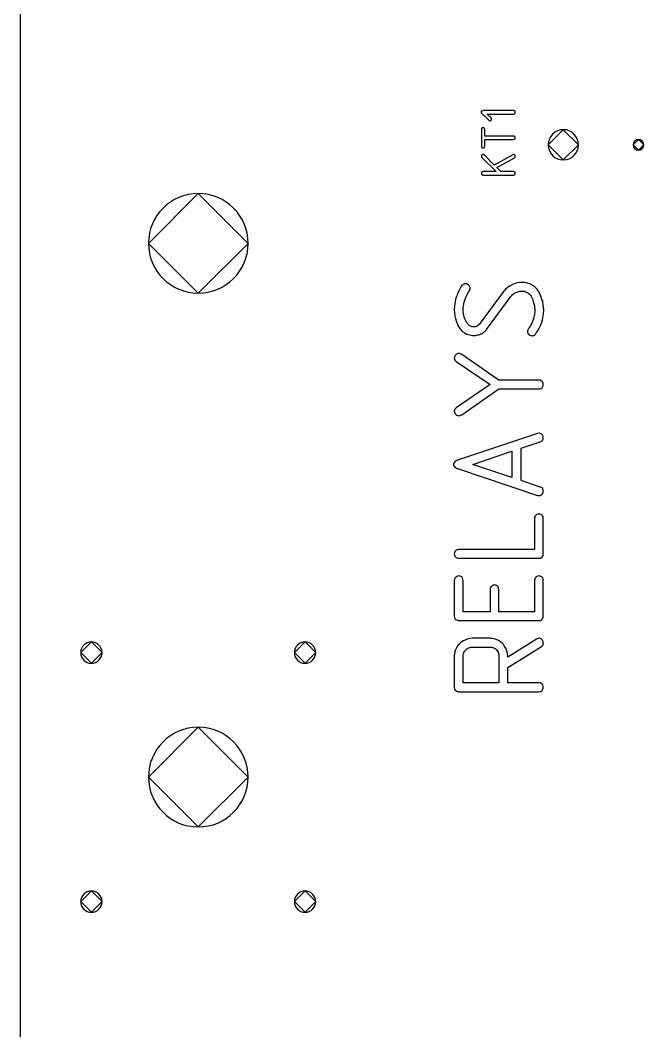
# Model space of a CAD drawing. Header units: inches. Extents: x 0 to 594, y -420 to 0.
# Drawn here: x 156.56 to 174.07, y -158.21 to -129.81 of the extents above; entities that cross this region are included whole.
import ezdxf

# ---------------------------------------------------------------- set-up
doc = ezdxf.new("R2010")
doc.units = ezdxf.units.IN
doc.header["$MEASUREMENT"] = 0

msp = doc.modelspace()

# ---------------------------------------------------------------- linework, layer by layer
at = {"color": 18, "true_color": 0x000000}
for p, q in [((156.562, -113.583), (156.562, -246.083)), ((169.506, -132.387), (169.504, -132.392)), ((169.504, -132.392), (169.504, -132.394)), ((169.504, -132.392), (169.504, -132.392)), ((169.504, -132.394), (169.506, -132.402)), ((169.51, -132.378), (169.506, -132.387)), ((169.506, -132.402), (169.507, -132.409)), ((169.507, -132.409), (169.508, -132.415)), ((169.508, -132.415), (169.51, -132.416)), ((169.518, -132.367), (169.51, -132.378)), ((169.51, -132.416), (169.514, -132.423)), ((169.514, -132.423), (169.52, -132.43)), ((169.521, -132.365), (169.518, -132.367)), ((169.52, -132.43), (169.524, -132.434)), ((169.53, -132.36), (169.521, -132.365)), ((169.524, -132.434), (169.525, -132.436)), ((169.525, -132.436), (169.717, -132.626)), ((169.542, -132.356), (169.53, -132.36)), ((169.559, -132.354), (169.542, -132.356)), ((170.416, -132.354), (169.559, -132.354)), ((169.783, -132.559), (169.673, -132.449)), ((169.673, -132.449), (170.416, -132.449)), ((169.781, -132.628), (169.782, -132.625)), ((169.782, -132.625), (169.783, -132.625)), ((169.786, -132.561), (169.783, -132.559)), ((169.783, -132.625), (169.792, -132.613)), ((169.79, -132.568), (169.786, -132.561)), ((169.795, -132.58), (169.79, -132.568)), ((169.792, -132.613), (169.796, -132.602)), ((169.797, -132.592), (169.795, -132.58)), ((169.796, -132.602), (169.797, -132.595)), ((169.797, -132.595), (169.797, -132.592)), ((170.418, -132.354), (170.416, -132.354)), ((170.416, -132.449), (170.432, -132.446)), ((170.421, -132.354), (170.418, -132.354)), ((170.429, -132.356), (170.421, -132.354)), ((170.44, -132.36), (170.429, -132.356)), ((170.432, -132.446), (170.443, -132.442)), ((170.452, -132.368), (170.44, -132.36)), ((170.443, -132.442), (170.449, -132.437)), ((170.449, -132.437), (170.452, -132.434)), ((170.453, -132.371), (170.452, -132.368)), ((170.452, -132.434), (170.459, -132.423)), ((170.457, -132.377), (170.453, -132.371)), ((170.461, -132.388), (170.457, -132.377)), ((170.459, -132.423), (170.461, -132.413)), ((170.463, -132.402), (170.461, -132.388)), ((170.461, -132.413), (170.463, -132.405)), ((170.463, -132.405), (170.463, -132.402)), ((169.513, -132.867), (169.511, -132.876)), ((169.511, -132.876), (169.511, -133.363)), ((169.511, -132.876), (169.511, -132.876)), ((169.518, -132.856), (169.513, -132.867)), ((169.521, -132.85), (169.518, -132.856)), ((169.527, -132.845), (169.521, -132.85)), ((169.53, -132.842), (169.527, -132.845)), ((169.537, -132.838), (169.53, -132.842)), ((169.547, -132.833), (169.537, -132.838)), ((169.559, -132.831), (169.547, -132.833)), ((169.562, -132.831), (169.559, -132.831)), ((169.569, -132.832), (169.562, -132.831)), ((169.579, -132.836), (169.569, -132.832)), ((169.59, -132.843), (169.579, -132.836)), ((169.593, -132.845), (169.59, -132.843)), ((169.597, -132.852), (169.593, -132.845)), ((169.603, -132.863), (169.597, -132.852)), ((169.604, -132.87), (169.603, -132.863)), ((169.606, -132.879), (169.604, -132.87)), ((169.606, -133.069), (169.606, -132.879)), ((169.717, -132.626), (169.728, -132.635)), ((169.728, -132.635), (169.74, -132.639)), ((169.74, -132.639), (169.747, -132.64)), ((169.747, -132.64), (169.748, -132.64)), ((169.748, -132.64), (169.75, -132.64)), ((169.75, -132.64), (169.757, -132.639)), ((169.757, -132.639), (169.762, -132.637)), ((169.762, -132.637), (169.773, -132.632)), ((169.773, -132.632), (169.781, -132.628)), ((171.812, -132.889), (171.387, -133.314)), ((172.237, -133.314), (171.812, -132.889)), ((170.416, -133.069), (169.606, -133.069)), ((169.606, -133.358), (169.606, -133.163)), ((169.606, -133.163), (170.416, -133.163)), ((170.418, -133.069), (170.416, -133.069)), ((170.416, -133.163), (170.432, -133.16)), ((170.421, -133.069), (170.418, -133.069)), ((170.429, -133.07), (170.421, -133.069)), ((170.44, -133.074), (170.429, -133.07)), ((170.432, -133.16), (170.443, -133.156)), ((170.452, -133.083), (170.44, -133.074)), ((170.443, -133.156), (170.449, -133.152)), ((170.449, -133.152), (170.452, -133.149)), ((170.453, -133.086), (170.452, -133.083)), ((170.452, -133.149), (170.459, -133.138)), ((170.457, -133.091), (170.453, -133.086)), ((170.461, -133.103), (170.457, -133.091)), ((170.459, -133.138), (170.461, -133.128)), ((170.463, -133.117), (170.461, -133.103)), ((170.461, -133.128), (170.463, -133.12)), ((170.463, -133.12), (170.463, -133.117)), ((173.922, -133.164), (173.772, -133.314)), ((174.072, -133.314), (173.922, -133.164)), ((169.511, -133.363), (169.514, -133.371)), ((169.514, -133.371), (169.52, -133.382)), ((169.52, -133.382), (169.525, -133.387)), ((169.525, -133.387), (169.527, -133.39)), ((169.527, -133.39), (169.528, -133.39)), ((169.528, -133.39), (169.539, -133.397)), ((169.539, -133.397), (169.549, -133.4)), ((169.549, -133.4), (169.556, -133.402)), ((169.556, -133.402), (169.558, -133.402)), ((169.558, -133.402), (169.559, -133.402)), ((169.559, -133.402), (169.572, -133.4)), ((169.572, -133.4), (169.583, -133.396)), ((169.583, -133.396), (169.59, -133.392)), ((169.59, -133.392), (169.592, -133.39)), ((169.592, -133.39), (169.593, -133.39)), ((169.593, -133.39), (169.6, -133.379)), ((169.6, -133.379), (169.604, -133.368)), ((169.604, -133.368), (169.606, -133.358)), ((171.387, -133.314), (171.812, -133.739)), ((171.812, -133.739), (172.237, -133.314)), ((173.772, -133.314), (173.922, -133.464)), ((173.922, -133.464), (174.072, -133.314)), ((169.513, -133.624), (169.511, -133.633)), ((169.511, -133.633), (169.511, -133.636)), ((169.511, -133.633), (169.511, -133.633)), ((169.511, -133.636), (169.514, -133.648)), ((169.518, -133.613), (169.513, -133.624)), ((169.514, -133.648), (169.518, -133.658)), ((169.521, -133.607), (169.518, -133.613)), ((169.518, -133.658), (169.523, -133.665)), ((169.527, -133.602), (169.521, -133.607)), ((169.523, -133.665), (169.525, -133.668)), ((169.525, -133.668), (169.923, -134.068)), ((169.53, -133.599), (169.527, -133.6)), ((169.527, -133.6), (169.527, -133.602)), ((169.537, -133.593), (169.53, -133.599)), ((169.547, -133.589), (169.537, -133.593)), ((169.554, -133.586), (169.547, -133.589)), ((169.561, -133.586), (169.554, -133.586)), ((169.563, -133.586), (169.561, -133.586)), ((169.569, -133.588), (169.563, -133.586)), ((169.579, -133.592), (169.569, -133.588)), ((169.593, -133.6), (169.579, -133.592)), ((169.875, -133.884), (169.593, -133.6)), ((170.392, -133.592), (169.875, -133.884)), ((169.943, -133.956), (170.439, -133.676)), ((170.418, -133.585), (170.392, -133.592)), ((170.419, -133.585), (170.418, -133.585)), ((170.421, -133.585), (170.419, -133.585)), ((170.429, -133.586), (170.421, -133.585)), ((170.439, -133.592), (170.429, -133.586)), ((170.443, -133.595), (170.439, -133.592)), ((170.439, -133.676), (170.447, -133.669)), ((170.449, -133.6), (170.443, -133.595)), ((170.447, -133.669), (170.453, -133.662)), ((170.452, -133.603), (170.449, -133.6)), ((170.456, -133.61), (170.452, -133.603)), ((170.453, -133.662), (170.457, -133.657)), ((170.46, -133.621), (170.456, -133.61)), ((170.457, -133.657), (170.46, -133.65)), ((170.463, -133.636), (170.46, -133.621)), ((170.46, -133.65), (170.461, -133.644)), ((170.461, -133.644), (170.463, -133.64)), ((170.463, -133.64), (170.463, -133.636)), ((170.054, -134.068), (169.943, -133.956)), ((169.513, -134.105), (169.511, -134.113)), ((169.511, -134.113), (169.511, -134.116)), ((169.511, -134.116), (169.514, -134.129)), ((169.516, -134.095), (169.513, -134.105)), ((169.514, -134.129), (169.518, -134.139)), ((169.523, -134.084), (169.516, -134.095)), ((169.518, -134.139), (169.523, -134.146)), ((169.525, -134.081), (169.523, -134.082)), ((169.523, -134.082), (169.523, -134.084)), ((169.523, -134.146), (169.525, -134.149)), ((169.531, -134.075), (169.525, -134.081)), ((169.525, -134.149), (169.537, -134.157)), ((169.542, -134.071), (169.531, -134.075)), ((169.537, -134.157), (169.547, -134.161)), ((169.549, -134.068), (169.542, -134.071)), ((169.547, -134.161), (169.555, -134.163)), ((169.558, -134.068), (169.549, -134.068)), ((169.555, -134.163), (169.556, -134.163)), ((169.556, -134.163), (169.558, -134.163)), ((169.923, -134.068), (169.558, -134.068)), ((169.558, -134.163), (170.416, -134.163)), ((170.416, -134.068), (170.054, -134.068)), ((170.418, -134.068), (170.416, -134.068)), ((170.416, -134.163), (170.432, -134.16)), ((170.421, -134.068), (170.418, -134.068)), ((170.429, -134.07), (170.421, -134.068)), ((170.44, -134.074), (170.429, -134.07)), ((170.432, -134.16), (170.443, -134.156)), ((170.452, -134.082), (170.44, -134.074)), ((170.443, -134.156), (170.449, -134.151)), ((170.449, -134.151), (170.452, -134.149)), ((170.453, -134.085), (170.452, -134.082)), ((170.452, -134.149), (170.459, -134.137)), ((170.457, -134.091), (170.453, -134.085)), ((170.461, -134.102), (170.457, -134.091)), ((170.459, -134.137), (170.461, -134.128)), ((170.463, -134.116), (170.461, -134.102)), ((170.461, -134.128), (170.463, -134.119)), ((170.463, -134.119), (170.463, -134.116)), ((161.562, -134.683), (160.162, -136.083)), ((162.962, -136.083), (161.562, -134.683)), ((160.162, -136.083), (161.562, -137.483)), ((161.562, -137.483), (162.962, -136.083)), ((168.87, -137.439), (168.848, -137.488)), ((168.896, -137.384), (168.87, -137.439)), ((168.929, -137.328), (168.896, -137.384)), ((168.966, -137.269), (168.929, -137.328)), ((168.97, -137.265), (168.966, -137.269)), ((168.977, -137.254), (168.97, -137.265)), ((168.996, -137.243), (168.977, -137.254)), ((169.015, -137.232), (168.996, -137.243)), ((169.018, -137.228), (169.015, -137.232)), ((169.029, -137.225), (169.018, -137.228)), ((169.044, -137.221), (169.029, -137.225)), ((169.066, -137.217), (169.044, -137.221)), ((169.07, -137.217), (169.066, -137.217)), ((169.074, -137.217), (169.07, -137.217)), ((169.092, -137.221), (169.074, -137.217)), ((169.122, -137.236), (169.092, -137.221)), ((169.137, -137.243), (169.122, -137.236)), ((169.155, -137.258), (169.137, -137.243)), ((169.148, -137.458), (169.159, -137.439)), ((169.163, -137.265), (169.155, -137.258)), ((169.159, -137.439), (169.166, -137.428)), ((169.177, -137.284), (169.163, -137.265)), ((169.166, -137.428), (169.17, -137.421)), ((169.17, -137.421), (169.174, -137.417)), ((169.174, -137.417), (169.189, -137.391)), ((169.192, -137.31), (169.177, -137.284)), ((169.189, -137.391), (169.196, -137.365)), ((169.196, -137.325), (169.192, -137.31)), ((169.2, -137.343), (169.196, -137.325)), ((169.196, -137.365), (169.2, -137.351)), ((169.2, -137.351), (169.2, -137.343)), ((170.133, -137.436), (169.452, -138.362)), ((170.137, -137.432), (170.133, -137.436)), ((170.148, -137.417), (170.137, -137.432)), ((170.166, -137.395), (170.148, -137.417)), ((170.188, -137.373), (170.166, -137.395)), ((170.222, -137.343), (170.188, -137.373)), ((170.259, -137.314), (170.222, -137.343)), ((170.303, -137.284), (170.259, -137.314)), ((170.355, -137.254), (170.303, -137.284)), ((170.363, -137.251), (170.355, -137.254)), ((170.381, -137.243), (170.363, -137.251)), ((170.407, -137.232), (170.381, -137.243)), ((170.444, -137.217), (170.407, -137.232)), ((170.485, -137.202), (170.444, -137.217)), ((170.474, -137.465), (170.507, -137.451)), ((170.533, -137.191), (170.485, -137.202)), ((170.507, -137.451), (170.537, -137.443)), ((170.585, -137.184), (170.533, -137.191)), ((170.537, -137.443), (170.566, -137.436)), ((170.566, -137.436), (170.592, -137.428)), ((170.64, -137.18), (170.585, -137.184)), ((170.592, -137.428), (170.614, -137.428)), ((170.614, -137.428), (170.633, -137.425)), ((170.633, -137.425), (170.644, -137.425)), ((170.648, -137.18), (170.64, -137.18)), ((170.644, -137.425), (170.648, -137.425)), ((170.666, -137.18), (170.648, -137.18)), ((170.648, -137.425), (170.677, -137.425)), ((170.696, -137.184), (170.666, -137.18)), ((170.677, -137.425), (170.703, -137.428)), ((170.733, -137.188), (170.696, -137.184)), ((170.703, -137.428), (170.722, -137.432)), ((170.722, -137.432), (170.725, -137.436)), ((170.725, -137.436), (170.729, -137.436)), ((170.729, -137.436), (170.755, -137.443)), ((170.777, -137.195), (170.733, -137.188)), ((170.755, -137.443), (170.781, -137.454)), ((170.825, -137.21), (170.777, -137.195)), ((170.877, -137.225), (170.825, -137.21)), ((170.925, -137.247), (170.877, -137.225)), ((170.933, -137.251), (170.925, -137.247)), ((170.948, -137.258), (170.933, -137.251)), ((170.97, -137.277), (170.948, -137.258)), ((170.999, -137.299), (170.97, -137.277)), ((171.033, -137.325), (170.999, -137.299)), ((171.066, -137.362), (171.033, -137.325)), ((171.099, -137.402), (171.066, -137.362)), ((171.129, -137.451), (171.099, -137.402)), ((171.133, -137.454), (171.129, -137.451)), ((168.774, -137.721), (168.766, -137.78)), ((168.789, -137.658), (168.774, -137.721)), ((168.807, -137.595), (168.789, -137.658)), ((168.811, -137.588), (168.807, -137.591)), ((168.807, -137.591), (168.807, -137.595)), ((168.818, -137.565), (168.811, -137.588)), ((168.829, -137.532), (168.818, -137.565)), ((168.848, -137.488), (168.829, -137.532)), ((169.026, -137.739), (169.055, -137.651)), ((169.055, -137.651), (169.085, -137.573)), ((169.085, -137.573), (169.103, -137.539)), ((169.103, -137.539), (169.118, -137.51)), ((169.118, -137.51), (169.133, -137.48)), ((169.133, -137.48), (169.148, -137.458)), ((169.655, -138.502), (170.34, -137.577)), ((170.34, -137.577), (170.366, -137.551)), ((170.366, -137.551), (170.388, -137.525)), ((170.388, -137.525), (170.411, -137.506)), ((170.411, -137.506), (170.433, -137.491)), ((170.433, -137.491), (170.448, -137.48)), ((170.448, -137.48), (170.463, -137.473)), ((170.463, -137.473), (170.47, -137.465)), ((170.47, -137.465), (170.474, -137.465)), ((170.781, -137.454), (170.8, -137.462)), ((170.8, -137.462), (170.803, -137.465)), ((170.803, -137.465), (170.807, -137.465)), ((170.807, -137.465), (170.851, -137.499)), ((170.851, -137.499), (170.885, -137.532)), ((170.885, -137.532), (170.896, -137.543)), ((170.896, -137.543), (170.903, -137.554)), ((170.903, -137.554), (170.911, -137.562)), ((170.911, -137.562), (170.911, -137.565)), ((170.911, -137.565), (170.944, -137.639)), ((170.944, -137.639), (170.97, -137.714)), ((170.97, -137.714), (170.988, -137.78)), ((171.14, -137.469), (171.133, -137.454)), ((171.148, -137.495), (171.14, -137.469)), ((171.162, -137.525), (171.148, -137.495)), ((171.177, -137.565), (171.162, -137.525)), ((171.196, -137.61), (171.177, -137.565)), ((171.214, -137.658), (171.196, -137.61)), ((171.233, -137.71), (171.214, -137.658)), ((171.233, -137.717), (171.233, -137.71)), ((171.237, -137.732), (171.233, -137.717)), ((171.24, -137.758), (171.237, -137.732)), ((168.755, -137.876), (168.752, -137.914)), ((168.752, -137.914), (168.752, -137.943)), ((168.752, -137.914), (168.752, -137.914)), ((168.752, -137.943), (168.755, -138.032)), ((168.759, -137.832), (168.755, -137.876)), ((168.766, -137.78), (168.759, -137.832)), ((169, -137.891), (169.007, -137.839)), ((169, -137.973), (169, -137.891)), ((169.003, -138.01), (169, -137.973)), ((169.011, -138.054), (169.003, -138.01)), ((169.007, -137.839), (169.026, -137.739)), ((170.988, -137.78), (170.999, -137.839)), ((170.999, -137.839), (171.007, -137.888)), ((171.007, -137.888), (171.014, -137.925)), ((171.011, -138.01), (171.007, -138.058)), ((171.014, -137.958), (171.011, -138.01)), ((171.014, -137.925), (171.014, -137.958)), ((171.248, -137.791), (171.24, -137.758)), ((171.251, -137.828), (171.248, -137.791)), ((171.259, -137.873), (171.251, -137.828)), ((171.262, -137.962), (171.259, -137.873)), ((171.259, -138.025), (171.262, -137.991)), ((171.262, -137.991), (171.262, -137.962)), ((168.755, -138.032), (168.766, -138.117)), ((168.766, -138.117), (168.785, -138.195)), ((168.785, -138.195), (168.803, -138.262)), ((168.803, -138.262), (168.822, -138.317)), ((169.018, -138.106), (169.011, -138.054)), ((169.033, -138.162), (169.018, -138.106)), ((169.055, -138.221), (169.033, -138.162)), ((169.081, -138.28), (169.055, -138.221)), ((169.081, -138.284), (169.081, -138.28)), ((169.089, -138.291), (169.081, -138.284)), ((169.096, -138.302), (169.089, -138.291)), ((169.107, -138.317), (169.096, -138.302)), ((170.948, -138.276), (170.925, -138.325)), ((170.966, -138.228), (170.948, -138.276)), ((170.97, -138.221), (170.966, -138.228)), ((170.974, -138.206), (170.97, -138.221)), ((170.981, -138.18), (170.974, -138.206)), ((170.988, -138.143), (170.981, -138.18)), ((170.999, -138.102), (170.988, -138.143)), ((171.007, -138.058), (170.999, -138.102)), ((171.207, -138.31), (171.211, -138.299)), ((171.211, -138.295), (171.229, -138.236)), ((171.211, -138.299), (171.211, -138.295)), ((171.229, -138.236), (171.24, -138.176)), ((171.24, -138.176), (171.251, -138.121)), ((171.251, -138.121), (171.255, -138.069)), ((171.255, -138.069), (171.259, -138.025)), ((168.822, -138.317), (168.829, -138.339)), ((168.829, -138.339), (168.84, -138.358)), ((168.84, -138.358), (168.844, -138.373)), ((168.844, -138.373), (168.852, -138.384)), ((168.852, -138.384), (168.855, -138.391)), ((168.855, -138.391), (168.855, -138.395)), ((168.855, -138.395), (168.889, -138.447)), ((168.889, -138.447), (168.922, -138.491)), ((168.922, -138.491), (168.955, -138.528)), ((168.955, -138.528), (168.985, -138.558)), ((168.985, -138.558), (169.015, -138.58)), ((169.015, -138.58), (169.037, -138.599)), ((169.14, -138.354), (169.107, -138.317)), ((169.181, -138.391), (169.14, -138.354)), ((169.24, -138.425), (169.181, -138.391)), ((169.244, -138.425), (169.24, -138.425)), ((169.259, -138.428), (169.244, -138.425)), ((169.281, -138.432), (169.259, -138.428)), ((169.311, -138.432), (169.281, -138.432)), ((169.314, -138.432), (169.311, -138.432)), ((169.326, -138.432), (169.314, -138.432)), ((169.34, -138.428), (169.326, -138.432)), ((169.363, -138.425), (169.34, -138.428)), ((169.385, -138.413), (169.363, -138.425)), ((169.407, -138.402), (169.385, -138.413)), ((169.429, -138.384), (169.407, -138.402)), ((169.452, -138.362), (169.429, -138.384)), ((169.54, -138.61), (169.57, -138.588)), ((169.57, -138.588), (169.596, -138.565)), ((169.596, -138.565), (169.614, -138.547)), ((169.614, -138.547), (169.633, -138.528)), ((169.633, -138.528), (169.644, -138.513)), ((169.644, -138.513), (169.651, -138.506)), ((169.651, -138.506), (169.655, -138.502)), ((170.811, -138.539), (170.807, -138.554)), ((170.807, -138.554), (170.807, -138.58)), ((170.807, -138.58), (170.814, -138.595)), ((170.814, -138.517), (170.811, -138.539)), ((170.829, -138.491), (170.814, -138.517)), ((170.833, -138.484), (170.829, -138.491)), ((170.844, -138.469), (170.833, -138.484)), ((170.859, -138.443), (170.844, -138.469)), ((170.881, -138.41), (170.859, -138.443)), ((170.903, -138.369), (170.881, -138.41)), ((170.925, -138.325), (170.903, -138.369)), ((171.04, -138.625), (171.062, -138.588)), ((171.062, -138.588), (171.085, -138.554)), ((171.085, -138.554), (171.103, -138.525)), ((171.103, -138.525), (171.118, -138.499)), ((171.118, -138.499), (171.129, -138.48)), ((171.129, -138.48), (171.137, -138.465)), ((171.137, -138.465), (171.144, -138.458)), ((171.144, -138.454), (171.17, -138.402)), ((171.144, -138.458), (171.144, -138.454)), ((171.17, -138.402), (171.192, -138.35)), ((171.192, -138.35), (171.199, -138.328)), ((171.199, -138.328), (171.207, -138.31)), ((169.037, -138.599), (169.052, -138.606)), ((169.052, -138.606), (169.055, -138.61)), ((169.055, -138.61), (169.1, -138.632)), ((169.1, -138.632), (169.144, -138.647)), ((169.144, -138.647), (169.189, -138.658)), ((169.189, -138.658), (169.226, -138.665)), ((169.226, -138.665), (169.259, -138.669)), ((169.259, -138.669), (169.285, -138.673)), ((169.285, -138.673), (169.3, -138.673)), ((169.3, -138.673), (169.307, -138.673)), ((169.307, -138.673), (169.344, -138.669)), ((169.344, -138.669), (169.381, -138.665)), ((169.381, -138.665), (169.414, -138.658)), ((169.414, -138.658), (169.444, -138.65)), ((169.444, -138.65), (169.47, -138.643)), ((169.47, -138.643), (169.489, -138.636)), ((169.489, -138.636), (169.503, -138.628)), ((169.503, -138.628), (169.507, -138.628)), ((169.507, -138.628), (169.54, -138.61)), ((170.814, -138.595), (170.825, -138.625)), ((170.825, -138.625), (170.84, -138.639)), ((170.84, -138.639), (170.844, -138.647)), ((170.844, -138.647), (170.848, -138.647)), ((170.848, -138.647), (170.877, -138.665)), ((170.877, -138.665), (170.907, -138.676)), ((170.907, -138.676), (170.929, -138.68)), ((170.929, -138.68), (170.937, -138.68)), ((170.937, -138.68), (170.94, -138.68)), ((170.94, -138.68), (170.962, -138.676)), ((170.962, -138.676), (170.981, -138.673)), ((170.981, -138.673), (171.014, -138.65)), ((171.014, -138.65), (171.033, -138.632)), ((171.033, -138.632), (171.04, -138.628)), ((171.04, -138.628), (171.04, -138.625)), ((168.755, -139.28), (168.752, -139.302)), ((168.752, -139.302), (168.752, -139.31)), ((168.752, -139.302), (168.752, -139.302)), ((168.752, -139.31), (168.755, -139.328)), ((168.77, -139.25), (168.755, -139.28)), ((168.755, -139.328), (168.759, -139.347)), ((168.759, -139.347), (168.774, -139.373)), ((168.777, -139.232), (168.77, -139.25)), ((168.774, -139.373), (168.792, -139.391)), ((168.792, -139.217), (168.777, -139.232)), ((168.8, -139.21), (168.792, -139.213)), ((168.792, -139.213), (168.792, -139.217)), ((168.792, -139.391), (168.796, -139.399)), ((168.796, -139.399), (168.8, -139.399)), ((168.818, -139.195), (168.8, -139.21)), ((168.8, -139.399), (169.763, -140.054)), ((168.844, -139.184), (168.818, -139.195)), ((168.863, -139.176), (168.844, -139.184)), ((168.881, -139.176), (168.863, -139.176)), ((168.889, -139.176), (168.881, -139.176)), ((168.903, -139.18), (168.889, -139.176)), ((168.929, -139.191), (168.903, -139.18)), ((168.963, -139.21), (168.929, -139.191)), ((170.003, -139.928), (168.963, -139.21)), ((171.129, -139.928), (170.003, -139.928)), ((171.133, -139.928), (171.129, -139.928)), ((171.14, -139.928), (171.133, -139.928)), ((171.162, -139.932), (171.14, -139.928)), ((171.192, -139.943), (171.162, -139.932)), ((171.222, -139.965), (171.192, -139.943)), ((171.225, -139.973), (171.222, -139.965)), ((171.237, -139.987), (171.225, -139.973)), ((171.248, -140.017), (171.237, -139.987)), ((169.763, -140.054), (168.8, -140.71)), ((168.963, -140.898), (170.003, -140.176)), ((170.003, -140.176), (171.129, -140.176)), ((171.129, -140.176), (171.17, -140.169)), ((171.17, -140.169), (171.199, -140.158)), ((171.199, -140.158), (171.214, -140.147)), ((171.214, -140.147), (171.222, -140.139)), ((171.222, -140.139), (171.24, -140.11)), ((171.24, -140.11), (171.248, -140.084)), ((171.251, -140.054), (171.248, -140.017)), ((171.248, -140.084), (171.251, -140.061)), ((171.251, -140.061), (171.251, -140.054)), ((168.759, -140.772), (168.752, -140.795)), ((168.752, -140.795), (168.752, -140.821)), ((168.752, -140.821), (168.759, -140.839)), ((168.77, -140.743), (168.759, -140.772)), ((168.759, -140.839), (168.774, -140.865)), ((168.785, -140.724), (168.77, -140.743)), ((168.8, -140.71), (168.785, -140.724)), ((168.774, -140.865), (168.789, -140.884)), ((168.789, -140.884), (168.792, -140.891)), ((168.792, -140.891), (168.796, -140.891)), ((168.796, -140.891), (168.826, -140.913)), ((168.826, -140.913), (168.855, -140.924)), ((168.855, -140.924), (168.874, -140.928)), ((168.874, -140.928), (168.877, -140.928)), ((168.877, -140.928), (168.881, -140.928)), ((168.881, -140.928), (168.911, -140.924)), ((168.911, -140.924), (168.937, -140.913)), ((168.937, -140.913), (168.955, -140.902)), ((168.955, -140.902), (168.963, -140.898)), ((171.088, -141.428), (168.837, -142.176)), ((171.133, -141.421), (171.088, -141.428)), ((171.137, -141.421), (171.133, -141.421)), ((171.14, -141.421), (171.137, -141.421)), ((171.162, -141.424), (171.14, -141.421)), ((171.188, -141.439), (171.162, -141.424)), ((170.625, -141.843), (171.166, -141.661)), ((171.166, -141.661), (171.188, -141.65)), ((171.203, -141.446), (171.188, -141.439)), ((171.188, -141.65), (171.203, -141.643)), ((171.218, -141.461), (171.203, -141.446)), ((171.203, -141.643), (171.218, -141.632)), ((171.222, -141.469), (171.218, -141.461)), ((171.218, -141.632), (171.225, -141.624)), ((171.233, -141.487), (171.222, -141.469)), ((171.225, -141.624), (171.237, -141.609)), ((171.248, -141.517), (171.233, -141.487)), ((171.237, -141.609), (171.24, -141.606)), ((171.24, -141.606), (171.248, -141.583)), ((171.251, -141.55), (171.248, -141.517)), ((171.248, -141.583), (171.251, -141.565)), ((171.251, -141.565), (171.251, -141.55)), ((169.27, -142.295), (170.37, -141.928)), ((170.37, -141.928), (170.37, -142.665)), ((170.37, -141.928), (170.37, -141.928)), ((170.625, -142.75), (170.625, -141.843)), ((168.733, -142.265), (168.729, -142.28)), ((168.729, -142.28), (168.729, -142.295)), ((168.729, -142.28), (168.729, -142.28)), ((168.744, -142.25), (168.733, -142.265)), ((168.755, -142.228), (168.744, -142.25)), ((168.774, -142.209), (168.755, -142.228)), ((168.8, -142.191), (168.774, -142.209)), ((168.837, -142.176), (168.8, -142.191)), ((168.729, -142.295), (168.733, -142.324)), ((168.733, -142.324), (168.744, -142.346)), ((168.744, -142.346), (168.763, -142.369)), ((168.763, -142.369), (168.781, -142.383)), ((168.781, -142.383), (168.803, -142.398)), ((168.803, -142.398), (168.818, -142.406)), ((168.818, -142.406), (168.833, -142.409)), ((168.833, -142.409), (168.837, -142.413)), ((168.837, -142.413), (171.088, -143.165)), ((170.37, -142.665), (169.27, -142.295)), ((171.166, -142.932), (170.625, -142.75)), ((171.174, -142.935), (171.166, -142.932)), ((171.188, -142.943), (171.174, -142.935)), ((171.211, -142.954), (171.188, -142.943)), ((171.233, -142.976), (171.211, -142.954)), ((171.211, -143.139), (171.218, -143.131)), ((171.218, -143.131), (171.237, -143.102)), ((171.237, -142.98), (171.233, -142.976)), ((171.24, -142.994), (171.237, -142.98)), ((171.237, -143.102), (171.248, -143.072)), ((171.248, -143.017), (171.24, -142.994)), ((171.251, -143.043), (171.248, -143.017)), ((171.248, -143.072), (171.251, -143.05)), ((171.251, -143.05), (171.251, -143.043)), ((171.088, -143.165), (171.133, -143.172)), ((171.133, -143.172), (171.151, -143.169)), ((171.151, -143.169), (171.166, -143.165)), ((171.166, -143.165), (171.196, -143.15)), ((171.196, -143.15), (171.211, -143.139)), ((171.096, -143.694), (171.07, -143.705)), ((171.129, -143.687), (171.096, -143.694)), ((171.137, -143.687), (171.129, -143.687)), ((171.155, -143.691), (171.137, -143.687)), ((171.181, -143.702), (171.155, -143.691)), ((171.007, -143.78), (171.003, -143.802)), ((171.003, -143.802), (171.003, -144.687)), ((171.022, -143.754), (171.007, -143.78)), ((171.029, -143.739), (171.022, -143.754)), ((171.044, -143.724), (171.029, -143.739)), ((171.051, -143.717), (171.044, -143.724)), ((171.07, -143.705), (171.051, -143.717)), ((171.211, -143.72), (171.181, -143.702)), ((171.218, -143.724), (171.211, -143.72)), ((171.229, -143.743), (171.218, -143.724)), ((171.244, -143.768), (171.229, -143.743)), ((171.248, -143.787), (171.244, -143.768)), ((171.251, -143.809), (171.248, -143.787)), ((171.251, -144.816), (171.251, -143.809)), ((168.755, -144.783), (168.752, -144.805)), ((168.752, -144.805), (168.752, -144.813)), ((168.752, -144.805), (168.752, -144.805)), ((168.752, -144.813), (168.755, -144.846)), ((168.766, -144.757), (168.755, -144.783)), ((168.785, -144.728), (168.766, -144.757)), ((168.789, -144.72), (168.785, -144.724)), ((168.785, -144.724), (168.785, -144.728)), ((168.807, -144.705), (168.789, -144.72)), ((168.837, -144.694), (168.807, -144.705)), ((168.855, -144.687), (168.837, -144.694)), ((168.877, -144.687), (168.855, -144.687)), ((171.003, -144.687), (168.877, -144.687)), ((171.244, -144.85), (171.248, -144.831)), ((171.248, -144.831), (171.251, -144.816)), ((168.755, -144.846), (168.766, -144.872)), ((168.766, -144.872), (168.781, -144.891)), ((168.781, -144.891), (168.785, -144.898)), ((168.785, -144.898), (168.818, -144.92)), ((168.818, -144.92), (168.848, -144.931)), ((168.848, -144.931), (168.87, -144.935)), ((168.87, -144.935), (168.874, -144.935)), ((168.874, -144.935), (168.877, -144.935)), ((168.877, -144.935), (171.129, -144.935)), ((171.129, -144.935), (171.17, -144.931)), ((171.17, -144.931), (171.199, -144.916)), ((171.199, -144.916), (171.222, -144.898)), ((171.222, -144.898), (171.237, -144.872)), ((171.237, -144.872), (171.244, -144.85)), ((168.755, -145.528), (168.752, -145.55)), ((168.752, -145.55), (168.752, -146.561)), ((168.752, -145.55), (168.752, -145.55)), ((168.77, -145.498), (168.755, -145.528)), ((168.777, -145.483), (168.77, -145.498)), ((168.792, -145.468), (168.777, -145.483)), ((168.8, -145.461), (168.792, -145.468)), ((168.818, -145.45), (168.8, -145.461)), ((168.844, -145.439), (168.818, -145.45)), ((168.877, -145.431), (168.844, -145.439)), ((168.881, -145.431), (168.877, -145.431)), ((168.885, -145.431), (168.881, -145.431)), ((168.903, -145.435), (168.885, -145.431)), ((168.933, -145.446), (168.903, -145.435)), ((168.963, -145.465), (168.933, -145.446)), ((168.97, -145.468), (168.963, -145.465)), ((168.981, -145.487), (168.97, -145.468)), ((168.992, -145.516), (168.981, -145.487)), ((169, -145.557), (168.992, -145.516)), ((169, -146.435), (169, -145.557)), ((169.881, -145.683), (169.848, -145.69)), ((169.885, -145.683), (169.881, -145.683)), ((169.888, -145.683), (169.885, -145.683)), ((169.907, -145.687), (169.888, -145.683)), ((169.937, -145.698), (169.907, -145.687)), ((171.007, -145.528), (171.003, -145.55)), ((171.003, -145.55), (171.003, -146.435)), ((171.022, -145.498), (171.007, -145.528)), ((171.029, -145.483), (171.022, -145.498)), ((171.044, -145.468), (171.029, -145.483)), ((171.051, -145.461), (171.044, -145.468)), ((171.07, -145.45), (171.051, -145.461)), ((171.096, -145.439), (171.07, -145.45)), ((171.129, -145.431), (171.096, -145.439)), ((171.133, -145.431), (171.129, -145.431)), ((171.137, -145.431), (171.133, -145.431)), ((171.155, -145.435), (171.137, -145.431)), ((171.185, -145.446), (171.155, -145.435)), ((171.214, -145.465), (171.185, -145.446)), ((171.222, -145.468), (171.214, -145.465)), ((171.233, -145.487), (171.222, -145.468)), ((171.244, -145.516), (171.233, -145.487)), ((171.251, -145.557), (171.244, -145.516)), ((171.251, -146.564), (171.251, -145.557)), ((169.759, -145.779), (169.755, -145.802)), ((169.755, -145.802), (169.755, -146.435)), ((169.774, -145.75), (169.759, -145.779)), ((169.781, -145.735), (169.774, -145.75)), ((169.796, -145.72), (169.781, -145.735)), ((169.803, -145.713), (169.796, -145.72)), ((169.822, -145.702), (169.803, -145.713)), ((169.848, -145.69), (169.822, -145.702)), ((169.966, -145.716), (169.937, -145.698)), ((169.974, -145.72), (169.966, -145.716)), ((169.985, -145.739), (169.974, -145.72)), ((169.996, -145.768), (169.985, -145.739)), ((170.003, -145.809), (169.996, -145.768)), ((170.003, -146.435), (170.003, -145.809)), ((169.755, -146.435), (169, -146.435)), ((171.003, -146.435), (170.003, -146.435)), ((168.752, -146.561), (168.755, -146.601)), ((168.755, -146.601), (168.77, -146.631)), ((168.77, -146.631), (168.792, -146.653)), ((168.792, -146.653), (168.815, -146.668)), ((168.815, -146.668), (168.837, -146.676)), ((168.837, -146.676), (168.859, -146.679)), ((168.859, -146.679), (168.874, -146.683)), ((168.874, -146.683), (168.877, -146.683)), ((168.877, -146.683), (171.137, -146.683)), ((171.137, -146.683), (171.174, -146.679)), ((171.174, -146.679), (171.203, -146.664)), ((171.203, -146.664), (171.222, -146.646)), ((171.222, -146.646), (171.237, -146.62)), ((171.237, -146.62), (171.244, -146.598)), ((171.244, -146.598), (171.248, -146.579)), ((171.248, -146.579), (171.251, -146.564)), ((158.562, -147.283), (158.262, -147.583)), ((158.862, -147.583), (158.562, -147.283)), ((164.562, -147.283), (164.262, -147.583)), ((164.862, -147.583), (164.562, -147.283)), ((168.852, -147.387), (168.815, -147.446)), ((168.9, -147.331), (168.852, -147.387)), ((168.907, -147.324), (168.9, -147.331)), ((168.926, -147.309), (168.907, -147.324)), ((168.959, -147.283), (168.926, -147.309)), ((169, -147.257), (168.959, -147.283)), ((169.052, -147.231), (169, -147.257)), ((169.111, -147.205), (169.052, -147.231)), ((169.177, -147.19), (169.111, -147.205)), ((169.252, -147.183), (169.177, -147.19)), ((169.751, -147.183), (169.252, -147.183)), ((169.755, -147.183), (169.751, -147.183)), ((169.759, -147.183), (169.755, -147.183)), ((169.77, -147.183), (169.759, -147.183)), ((169.785, -147.187), (169.77, -147.183)), ((169.826, -147.19), (169.785, -147.187)), ((169.874, -147.201), (169.826, -147.19)), ((169.929, -147.22), (169.874, -147.201)), ((169.988, -147.246), (169.929, -147.22)), ((170.048, -147.283), (169.988, -147.246)), ((170.107, -147.331), (170.048, -147.283)), ((170.114, -147.338), (170.107, -147.331)), ((170.129, -147.357), (170.114, -147.338)), ((170.151, -147.39), (170.129, -147.357)), ((170.177, -147.431), (170.151, -147.39)), ((171.059, -147.205), (170.251, -147.709)), ((171.088, -147.194), (171.059, -147.205)), ((171.129, -147.183), (171.088, -147.194)), ((171.133, -147.183), (171.129, -147.183)), ((171.137, -147.183), (171.133, -147.183)), ((171.159, -147.187), (171.137, -147.183)), ((171.188, -147.201), (171.159, -147.187)), ((171.203, -147.209), (171.188, -147.201)), ((171.218, -147.224), (171.203, -147.209)), ((171.222, -147.231), (171.218, -147.224)), ((171.218, -147.398), (171.233, -147.383)), ((171.233, -147.25), (171.222, -147.231)), ((171.248, -147.279), (171.233, -147.25)), ((171.233, -147.383), (171.24, -147.372)), ((171.24, -147.372), (171.244, -147.368)), ((171.244, -147.368), (171.248, -147.35)), ((171.251, -147.316), (171.248, -147.279)), ((171.248, -147.35), (171.251, -147.331)), ((171.251, -147.331), (171.251, -147.316)), ((158.262, -147.583), (158.562, -147.883)), ((158.562, -147.883), (158.862, -147.583)), ((164.262, -147.583), (164.562, -147.883)), ((164.562, -147.883), (164.862, -147.583)), ((168.755, -147.65), (168.752, -147.664)), ((168.752, -147.664), (168.752, -148.561)), ((168.752, -147.664), (168.752, -147.664)), ((168.759, -147.609), (168.755, -147.65)), ((168.77, -147.561), (168.759, -147.609)), ((168.789, -147.505), (168.77, -147.561)), ((168.815, -147.446), (168.789, -147.505)), ((169, -147.683), (169.003, -147.646)), ((169.003, -147.646), (169.011, -147.609)), ((169.003, -147.646), (169.003, -147.646)), ((169.011, -147.609), (169.022, -147.579)), ((169.022, -147.579), (169.037, -147.553)), ((169.037, -147.553), (169.052, -147.535)), ((169.052, -147.535), (169.063, -147.516)), ((169.063, -147.516), (169.07, -147.509)), ((169.07, -147.509), (169.074, -147.505)), ((169.074, -147.505), (169.103, -147.479)), ((169.103, -147.479), (169.133, -147.461)), ((169.133, -147.461), (169.163, -147.45)), ((169.163, -147.45), (169.189, -147.438)), ((169.189, -147.438), (169.214, -147.435)), ((169.214, -147.435), (169.233, -147.431)), ((169.233, -147.431), (169.248, -147.431)), ((169.248, -147.431), (169.252, -147.431)), ((169.252, -147.431), (169.755, -147.431)), ((169.755, -147.431), (169.796, -147.435)), ((169.796, -147.435), (169.829, -147.442)), ((169.829, -147.442), (169.863, -147.453)), ((169.863, -147.453), (169.888, -147.468)), ((169.888, -147.468), (169.907, -147.483)), ((169.907, -147.483), (169.926, -147.494)), ((169.926, -147.494), (169.933, -147.501)), ((169.933, -147.501), (169.937, -147.505)), ((169.937, -147.505), (169.959, -147.535)), ((169.959, -147.535), (169.974, -147.564)), ((169.974, -147.564), (169.988, -147.594)), ((169.988, -147.594), (169.996, -147.62)), ((169.996, -147.62), (170, -147.646)), ((170, -147.646), (170.003, -147.664)), ((170.003, -147.664), (170.003, -148.435)), ((170.207, -147.483), (170.177, -147.431)), ((170.229, -147.542), (170.207, -147.483)), ((170.244, -147.612), (170.229, -147.542)), ((170.251, -147.687), (170.244, -147.612)), ((170.251, -148.005), (171.196, -147.416)), ((171.196, -147.416), (171.218, -147.398)), ((169, -148.435), (169, -147.683)), ((170.251, -147.709), (170.251, -147.687)), ((170.251, -148.435), (170.251, -148.005)), ((170.003, -148.435), (169, -148.435)), ((171.129, -148.435), (170.251, -148.435)), ((171.133, -148.435), (171.129, -148.435)), ((171.14, -148.435), (171.133, -148.435)), ((171.162, -148.438), (171.14, -148.435)), ((171.192, -148.449), (171.162, -148.438)), ((171.222, -148.472), (171.192, -148.449)), ((171.225, -148.479), (171.222, -148.472)), ((171.237, -148.494), (171.225, -148.479)), ((171.248, -148.524), (171.237, -148.494)), ((171.251, -148.561), (171.248, -148.524)), ((168.752, -148.561), (168.755, -148.601)), ((168.755, -148.601), (168.77, -148.631)), ((168.77, -148.631), (168.792, -148.653)), ((168.792, -148.653), (168.815, -148.668)), ((168.815, -148.668), (168.837, -148.675)), ((168.837, -148.675), (168.859, -148.679)), ((168.859, -148.679), (168.874, -148.683)), ((168.874, -148.683), (168.877, -148.683)), ((168.877, -148.683), (171.129, -148.683)), ((171.129, -148.683), (171.17, -148.675)), ((171.17, -148.675), (171.199, -148.664)), ((171.199, -148.664), (171.214, -148.653)), ((171.214, -148.653), (171.222, -148.646)), ((171.222, -148.646), (171.24, -148.616)), ((171.24, -148.616), (171.248, -148.59)), ((171.248, -148.59), (171.251, -148.568)), ((171.251, -148.568), (171.251, -148.561)), ((161.562, -149.683), (160.162, -151.083)), ((162.962, -151.083), (161.562, -149.683)), ((160.162, -151.083), (161.562, -152.483)), ((161.562, -152.483), (162.962, -151.083)), ((158.562, -154.283), (158.262, -154.583)), ((158.862, -154.583), (158.562, -154.283)), ((164.562, -154.283), (164.262, -154.583)), ((164.862, -154.583), (164.562, -154.283)), ((158.262, -154.583), (158.562, -154.883)), ((158.562, -154.883), (158.862, -154.583)), ((164.262, -154.583), (164.562, -154.883)), ((164.562, -154.883), (164.862, -154.583))]:
    msp.add_line(p, q, dxfattribs=at)
at = {"color": 7, "true_color": 0xffffff}
msp.add_line((156.562, -113.583), (156.562, -246.083), dxfattribs=at)
at = {"color": 18, "true_color": 0x000000}
for centre, radius, start, end in [((171.812, -133.314), 0.425, 90, 180), ((171.812, -133.314), 0.425, 0, 90), ((173.922, -133.314), 0.15, 90, 180), ((173.922, -133.314), 0.15, 0, 90), ((171.812, -133.314), 0.425, 180, 270), ((171.812, -133.314), 0.425, 270, 0), ((173.922, -133.314), 0.15, 180, 270), ((173.922, -133.314), 0.15, 270, 0), ((161.562, -136.083), 1.4, 90, 180), ((161.562, -136.083), 1.4, 0, 90), ((161.562, -136.083), 1.4, 180, 270), ((161.562, -136.083), 1.4, 270, 0), ((158.562, -147.583), 0.3, 90, 180), ((158.562, -147.583), 0.3, 0, 90), ((164.562, -147.583), 0.3, 90, 180), ((164.562, -147.583), 0.3, 0, 90), ((158.562, -147.583), 0.3, 180, 270), ((158.562, -147.583), 0.3, 270, 0), ((164.562, -147.583), 0.3, 180, 270), ((164.562, -147.583), 0.3, 270, 0), ((161.562, -151.083), 1.4, 90, 180), ((161.562, -151.083), 1.4, 0, 90), ((161.562, -151.083), 1.4, 180, 270), ((161.562, -151.083), 1.4, 270, 0), ((158.562, -154.583), 0.3, 90, 180), ((158.562, -154.583), 0.3, 0, 90), ((164.562, -154.583), 0.3, 90, 180), ((164.562, -154.583), 0.3, 0, 90), ((158.562, -154.583), 0.3, 180, 270), ((158.562, -154.583), 0.3, 270, 0), ((164.562, -154.583), 0.3, 180, 270), ((164.562, -154.583), 0.3, 270, 0)]:
    msp.add_arc(centre, radius, start, end, dxfattribs=at)

doc.saveas('drawing.dxf')
